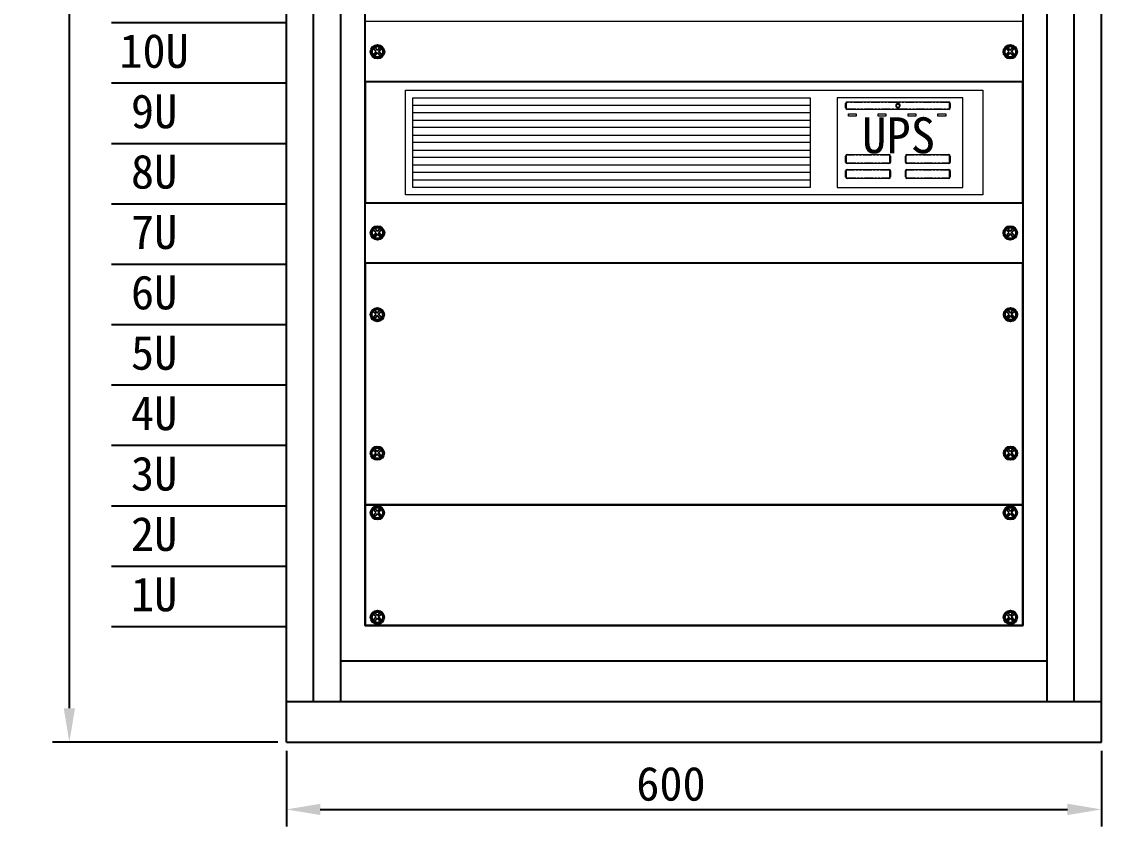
# Model space of a CAD drawing. Header units: millimetres. Extents: x 969 to 1551, y 435 to 847.
# Drawn here: x 1024.7 to 1104.2, y 435.2 to 494.5 of the extents above; entities that cross this region are included whole.
import ezdxf
from ezdxf.enums import TextEntityAlignment as Align

# ---------------------------------------------------------------- set-up
doc = ezdxf.new("R2010")
doc.units = ezdxf.units.MM
doc.linetypes.add('PHANTOM', pattern=[1.27, 0.635, -0.127, 0.127, -0.127, 0.127, -0.127])
doc.styles.get("Standard").update_dxf_attribs({"font": ''})
doc.styles.get('Standard').set_extended_font_data('SimSun')
doc.dimstyles.new('ISO-25', dxfattribs={"dimtxt": 2.5, "dimasz": 2.5, "dimexe": 1.25, "dimexo": 0.625, "dimtad": 1, "dimtxsty": 'Standard', "dimcen": 2.5, "dimadec": 0, "dimazin": 0, "dimtfac": 1, "dimtmove": 0, "dimatfit": 3, "dimfxl": 1, "dimarcsym": 0})

# ---------------------------------------------------------------- blocks, each defined once
blk = doc.blocks.new('机柜—2U补空')
at = {"color": 0}
for p, q in [((0, 8.89), (0, 0)), ((0, 8.89), (0, 8.89)), ((48.418, 8.89), (0, 8.89)), ((48.418, 8.89), (48.418, 8.89)), ((48.418, 0), (48.418, 8.89)), ((0.586, 8.052), (0.82, 8.311)), ((0.82, 8.311), (0.604, 8.549)), ((0.82, 8.311), (0.604, 8.549)), ((0.68, 7.961), (0.908, 8.213)), ((0.908, 8.41), (0.706, 8.635)), ((0.908, 8.41), (0.706, 8.635)), ((0.908, 8.41), (1.111, 8.635)), ((1.137, 7.961), (0.908, 8.213)), ((1.137, 7.961), (0.908, 8.213)), ((0.997, 8.311), (1.213, 8.549)), ((1.23, 8.052), (0.997, 8.311)), ((1.23, 8.052), (0.997, 8.311)), ((47.188, 8.052), (47.421, 8.311)), ((47.421, 8.311), (47.205, 8.549)), ((47.421, 8.311), (47.205, 8.549)), ((47.281, 7.961), (47.51, 8.213)), ((47.51, 8.41), (47.307, 8.635)), ((47.51, 8.41), (47.307, 8.635)), ((47.51, 8.41), (47.712, 8.635)), ((47.738, 7.961), (47.51, 8.213)), ((47.738, 7.961), (47.51, 8.213)), ((47.598, 8.311), (47.814, 8.549)), ((47.832, 8.052), (47.598, 8.311)), ((47.832, 8.052), (47.598, 8.311)), ((0.82, 0.622), (0.604, 0.86)), ((0.82, 0.622), (0.604, 0.86)), ((0.908, 0.72), (0.706, 0.946)), ((0.908, 0.72), (0.706, 0.946)), ((0.908, 0.72), (1.111, 0.946)), ((0.997, 0.622), (1.213, 0.86)), ((47.421, 0.622), (47.205, 0.86)), ((47.421, 0.622), (47.205, 0.86)), ((47.51, 0.72), (47.307, 0.946)), ((47.51, 0.72), (47.307, 0.946)), ((47.51, 0.72), (47.712, 0.946)), ((47.598, 0.622), (47.814, 0.86)), ((0, 0), (48.418, 0)), ((0, 0), (0, 0)), ((0.586, 0.363), (0.82, 0.622)), ((0.68, 0.272), (0.908, 0.524)), ((1.137, 0.272), (0.908, 0.524)), ((1.137, 0.272), (0.908, 0.524)), ((1.23, 0.363), (0.997, 0.622)), ((1.23, 0.363), (0.997, 0.622)), ((47.188, 0.363), (47.421, 0.622)), ((47.281, 0.272), (47.51, 0.524)), ((47.738, 0.272), (47.51, 0.524)), ((47.738, 0.272), (47.51, 0.524)), ((47.832, 0.363), (47.598, 0.622)), ((47.832, 0.363), (47.598, 0.622)), ((48.418, 0), (48.418, 0))]:
    blk.add_line(p, q, dxfattribs=at)
for centre, radius in [((0.908, 8.29), 0.5), ((47.51, 8.29), 0.5), ((0.908, 8.29), 0.4), ((47.51, 8.29), 0.4), ((0.908, 0.6), 0.5), ((0.908, 0.6), 0.4), ((47.51, 0.6), 0.5), ((47.51, 0.6), 0.4)]:
    blk.add_circle(centre, radius, dxfattribs=at)
blk = doc.blocks.new('机柜—UPS')
at = {"color": 0}
for p, q in [((0, 8.89), (0, 0)), ((48.418, 8.89), (0, 8.89)), ((48.418, 0), (48.418, 8.89)), ((0, 0), (48.418, 0))]:
    blk.add_line(p, q, dxfattribs=at)
at = {"color": 0, "linetype": 'Continuous', "lineweight": 0}
for p, q in [((2.976, 0.579), (2.976, 8.276)), ((2.976, 8.276), (45.475, 8.276)), ((45.475, 8.276), (45.475, 0.579)), ((3.526, 7.727), (32.774, 7.727)), ((3.526, 1.129), (3.526, 7.727)), ((3.526, 7.177), (32.774, 7.177)), ((32.774, 7.727), (32.774, 1.129)), ((34.766, 7.727), (34.766, 1.129)), ((44.002, 7.727), (34.766, 7.727)), ((35.381, 6.981), (35.381, 7.311)), ((35.491, 7.421), (42.968, 7.421)), ((39.208, 7.348), (39.252, 7.348)), ((39.208, 7.311), (39.208, 7.348)), ((39.208, 7.238), (39.208, 7.267)), ((39.252, 7.238), (39.208, 7.238)), ((39.252, 7.348), (39.252, 7.311)), ((39.252, 7.267), (39.252, 7.238)), ((43.078, 7.311), (43.078, 6.981)), ((44.002, 1.129), (44.002, 7.727)), ((32.774, 6.627), (3.526, 6.627)), ((42.968, 6.871), (35.491, 6.871)), ((35.579, 6.385), (35.579, 6.539)), ((35.579, 6.539), (36.151, 6.539)), ((36.151, 6.385), (35.579, 6.385)), ((36.151, 6.539), (36.151, 6.385)), ((37.778, 6.385), (37.778, 6.539)), ((37.778, 6.539), (38.35, 6.539)), ((38.35, 6.385), (37.778, 6.385)), ((38.35, 6.539), (38.35, 6.385)), ((39.978, 6.539), (40.549, 6.539)), ((39.978, 6.385), (39.978, 6.539)), ((40.549, 6.385), (39.978, 6.385)), ((40.549, 6.539), (40.549, 6.385)), ((42.177, 6.539), (42.748, 6.539)), ((42.177, 6.385), (42.177, 6.539)), ((42.748, 6.385), (42.177, 6.385)), ((42.748, 6.539), (42.748, 6.385)), ((3.526, 6.077), (32.774, 6.077)), ((32.774, 5.527), (3.526, 5.527)), ((3.526, 4.978), (32.774, 4.978)), ((32.774, 4.428), (3.526, 4.428)), ((3.526, 3.878), (32.774, 3.878)), ((32.774, 3.328), (3.526, 3.328)), ((35.381, 2.998), (35.381, 3.438)), ((35.491, 3.548), (38.57, 3.548)), ((38.68, 3.438), (38.68, 2.998)), ((39.78, 2.998), (39.78, 3.438)), ((39.89, 3.548), (42.968, 3.548)), ((43.078, 3.438), (43.078, 2.998)), ((3.526, 2.779), (32.774, 2.779)), ((38.57, 2.888), (35.491, 2.888)), ((35.491, 2.449), (38.57, 2.449)), ((42.968, 2.888), (39.89, 2.888)), ((39.89, 2.449), (42.968, 2.449)), ((32.774, 2.229), (3.526, 2.229)), ((3.526, 1.679), (32.774, 1.679)), ((35.381, 1.899), (35.381, 2.339)), ((38.57, 1.789), (35.491, 1.789)), ((38.68, 2.339), (38.68, 1.899)), ((39.78, 1.899), (39.78, 2.339)), ((42.968, 1.789), (39.89, 1.789)), ((43.078, 2.339), (43.078, 1.899)), ((32.774, 1.129), (3.526, 1.129)), ((34.766, 1.129), (44.002, 1.129)), ((45.475, 0.579), (2.976, 0.579))]:
    blk.add_line(p, q, dxfattribs=at)
at = {"color": 0, "linetype": 'PHANTOM', "lineweight": 0}
for p, q in [((35.381, 7.311), (35.425, 7.311)), ((35.425, 7.311), (35.425, 6.981)), ((35.491, 7.377), (35.491, 7.421)), ((42.968, 7.377), (35.491, 7.377)), ((42.968, 7.377), (42.968, 7.421)), ((43.034, 7.311), (43.078, 7.311)), ((43.034, 6.981), (43.034, 7.311)), ((35.381, 6.981), (35.425, 6.981)), ((35.491, 6.871), (35.491, 6.915)), ((35.491, 6.915), (42.968, 6.915)), ((42.968, 6.871), (42.968, 6.915)), ((43.034, 6.981), (43.078, 6.981)), ((35.381, 3.438), (35.425, 3.438)), ((35.425, 3.438), (35.425, 2.998)), ((35.491, 3.504), (35.491, 3.548)), ((38.57, 3.504), (35.491, 3.504)), ((38.57, 3.504), (38.57, 3.548)), ((38.636, 2.998), (38.636, 3.438)), ((38.636, 3.438), (38.68, 3.438)), ((39.78, 3.438), (39.824, 3.438)), ((39.824, 3.438), (39.824, 2.998)), ((39.89, 3.504), (39.89, 3.548)), ((42.968, 3.504), (39.89, 3.504)), ((42.968, 3.504), (42.968, 3.548)), ((43.034, 3.438), (43.078, 3.438)), ((43.034, 2.998), (43.034, 3.438)), ((35.381, 2.998), (35.425, 2.998)), ((35.491, 2.888), (35.491, 2.932)), ((35.491, 2.932), (38.57, 2.932)), ((35.491, 2.405), (35.491, 2.449)), ((38.57, 2.405), (35.491, 2.405)), ((38.57, 2.888), (38.57, 2.932)), ((38.57, 2.405), (38.57, 2.449)), ((38.636, 2.998), (38.68, 2.998)), ((39.78, 2.998), (39.824, 2.998)), ((39.89, 2.932), (42.968, 2.932)), ((39.89, 2.888), (39.89, 2.932)), ((39.89, 2.405), (39.89, 2.449)), ((42.968, 2.405), (39.89, 2.405)), ((42.968, 2.888), (42.968, 2.932)), ((42.968, 2.405), (42.968, 2.449)), ((43.034, 2.998), (43.078, 2.998)), ((35.381, 2.339), (35.425, 2.339)), ((35.381, 1.899), (35.425, 1.899)), ((35.425, 2.339), (35.425, 1.899)), ((35.491, 1.833), (38.57, 1.833)), ((35.491, 1.789), (35.491, 1.833)), ((38.57, 1.789), (38.57, 1.833)), ((38.636, 1.899), (38.636, 2.339)), ((38.636, 2.339), (38.68, 2.339)), ((38.636, 1.899), (38.68, 1.899)), ((39.78, 2.339), (39.824, 2.339)), ((39.78, 1.899), (39.824, 1.899)), ((39.824, 2.339), (39.824, 1.899)), ((39.89, 1.789), (39.89, 1.833)), ((39.89, 1.833), (42.968, 1.833)), ((42.968, 1.789), (42.968, 1.833)), ((43.034, 2.339), (43.078, 2.339)), ((43.034, 1.899), (43.034, 2.339)), ((43.034, 1.899), (43.078, 1.899))]:
    blk.add_line(p, q, dxfattribs=at)
at = {"color": 0, "linetype": 'Continuous', "lineweight": 0}
for centre, radius, start, end in [((35.491, 7.311), 0.11, 90, 180), ((39.23, 7.146), 0.167, 97.5773, 82.4227), ((39.23, 7.146), 0.123, 100.31712, 79.68288), ((42.968, 7.311), 0.11, 0, 90), ((35.491, 6.981), 0.11, 180, 270), ((42.968, 6.981), 0.11, 270, 0), ((35.491, 3.438), 0.11, 90, 180), ((38.57, 3.438), 0.11, 0, 90), ((39.89, 3.438), 0.11, 90, 180), ((42.968, 3.438), 0.11, 0, 90), ((35.491, 2.998), 0.11, 180, 270), ((35.491, 2.339), 0.11, 90, 180), ((38.57, 2.998), 0.11, 270, 360), ((38.57, 2.339), 0.11, 0, 90), ((39.89, 2.998), 0.11, 180, 270), ((39.89, 2.339), 0.11, 90, 180), ((42.968, 2.998), 0.11, 270, 0), ((42.968, 2.339), 0.11, 0, 90), ((35.491, 1.899), 0.11, 180, 270), ((38.57, 1.899), 0.11, 270, 0), ((39.89, 1.899), 0.11, 180, 270), ((42.968, 1.899), 0.11, 270, 0)]:
    blk.add_arc(centre, radius, start, end, dxfattribs=at)
at = {"color": 0, "linetype": 'PHANTOM', "lineweight": 0}
for centre, start, end in [((35.491, 7.311), 90, 180), ((42.968, 7.311), 0, 90), ((35.491, 6.981), 180, 270), ((42.968, 6.981), 270, 0), ((35.491, 3.438), 90, 180), ((38.57, 3.438), 0, 90), ((39.89, 3.438), 90, 180), ((42.968, 3.438), 0, 90), ((35.491, 2.998), 180, 270), ((35.491, 2.339), 90, 180), ((38.57, 2.998), 270, 360), ((38.57, 2.339), 0, 90), ((39.89, 2.998), 180, 270), ((39.89, 2.339), 90, 180), ((42.968, 2.998), 270, 0), ((42.968, 2.339), 0, 90), ((35.491, 1.899), 180, 270), ((38.57, 1.899), 270, 0), ((39.89, 1.899), 180, 270), ((42.968, 1.899), 270, 0)]:
    blk.add_arc(centre, 0.066, start, end, dxfattribs=at)
at = {"color": 0}
blk.add_text('UPS', height=2.6399, dxfattribs=at).set_placement((39.274, 4.967), align=Align.MIDDLE)
blk = doc.blocks.new('机柜—1U补空')
at = {"color": 0, "linetype": 'Continuous', "lineweight": 0}
for p, q in [((48.418, 4.445), (0, 4.445)), ((0, 4.445), (0, 0)), ((48.418, 0), (48.418, 4.445)), ((0, 0), (48.418, 0))]:
    blk.add_line(p, q, dxfattribs=at)
at = {"color": 0}
for p, q in [((0.827, 2.244), (0.609, 2.485)), ((0.827, 2.244), (0.609, 2.485)), ((0.916, 2.344), (0.712, 2.571)), ((0.916, 2.344), (0.712, 2.571)), ((0.916, 2.344), (1.121, 2.571)), ((1.006, 2.244), (1.224, 2.485)), ((47.412, 2.244), (47.194, 2.485)), ((47.412, 2.244), (47.194, 2.485)), ((47.501, 2.344), (47.297, 2.571)), ((47.501, 2.344), (47.297, 2.571)), ((47.501, 2.344), (47.706, 2.571)), ((47.591, 2.244), (47.809, 2.485)), ((0.592, 1.982), (0.827, 2.244)), ((0.686, 1.891), (0.916, 2.146)), ((1.147, 1.891), (0.916, 2.146)), ((1.147, 1.891), (0.916, 2.146)), ((1.241, 1.982), (1.006, 2.244)), ((1.241, 1.982), (1.006, 2.244)), ((47.176, 1.982), (47.412, 2.244)), ((47.271, 1.891), (47.501, 2.146)), ((47.732, 1.891), (47.501, 2.146)), ((47.732, 1.891), (47.501, 2.146)), ((47.826, 1.982), (47.591, 2.244)), ((47.826, 1.982), (47.591, 2.244))]:
    blk.add_line(p, q, dxfattribs=at)
for centre, radius in [((0.916, 2.222), 0.505), ((0.916, 2.222), 0.404), ((47.501, 2.222), 0.505), ((47.501, 2.222), 0.404)]:
    blk.add_circle(centre, radius, dxfattribs=at)
blk = doc.blocks.new('机柜—4U补空')
at = {"color": 0}
for p, q in [((0, 17.78), (0, 0)), ((0, 17.78), (0, 17.78)), ((48.418, 17.78), (0, 17.78)), ((48.418, 17.78), (48.418, 17.78)), ((48.418, 0), (48.418, 17.78)), ((0.904, 14.112), (0.702, 14.337)), ((0.904, 14.112), (0.702, 14.337)), ((0.904, 14.112), (1.106, 14.337)), ((0.904, 14.112), (1.106, 14.337)), ((47.514, 14.112), (47.312, 14.337)), ((47.514, 14.112), (47.312, 14.337)), ((47.514, 14.112), (47.716, 14.337)), ((0.584, 13.756), (0.816, 14.014)), ((0.584, 13.756), (0.816, 14.014)), ((0.816, 14.014), (0.601, 14.252)), ((0.816, 14.014), (0.601, 14.252)), ((0.677, 13.666), (0.904, 13.917)), ((0.677, 13.666), (0.904, 13.917)), ((1.132, 13.666), (0.904, 13.917)), ((1.132, 13.666), (0.904, 13.917)), ((0.992, 14.014), (1.207, 14.252)), ((0.992, 14.014), (1.207, 14.252)), ((1.225, 13.756), (0.992, 14.014)), ((1.225, 13.756), (0.992, 14.014)), ((47.193, 13.756), (47.426, 14.014)), ((47.426, 14.014), (47.211, 14.252)), ((47.426, 14.014), (47.211, 14.252)), ((47.286, 13.666), (47.514, 13.917)), ((47.741, 13.666), (47.514, 13.917)), ((47.741, 13.666), (47.514, 13.917)), ((47.602, 14.014), (47.817, 14.252)), ((47.834, 13.756), (47.602, 14.014)), ((47.834, 13.756), (47.602, 14.014)), ((0.816, 3.808), (0.601, 4.046)), ((0.816, 3.808), (0.601, 4.046)), ((0.904, 3.906), (0.702, 4.131)), ((0.904, 3.906), (0.702, 4.131)), ((0.904, 3.906), (1.106, 4.131)), ((0.992, 3.808), (1.207, 4.046)), ((47.426, 3.808), (47.211, 4.046)), ((47.426, 3.808), (47.211, 4.046)), ((47.514, 3.906), (47.312, 4.131)), ((47.514, 3.906), (47.312, 4.131)), ((47.514, 3.906), (47.716, 4.131)), ((47.602, 3.808), (47.817, 4.046)), ((0.584, 3.55), (0.816, 3.808)), ((0.677, 3.46), (0.904, 3.711)), ((1.132, 3.46), (0.904, 3.711)), ((1.132, 3.46), (0.904, 3.711)), ((1.225, 3.55), (0.992, 3.808)), ((1.225, 3.55), (0.992, 3.808)), ((47.193, 3.55), (47.426, 3.808)), ((47.286, 3.46), (47.514, 3.711)), ((47.741, 3.46), (47.514, 3.711)), ((47.741, 3.46), (47.514, 3.711)), ((47.834, 3.55), (47.602, 3.808)), ((47.834, 3.55), (47.602, 3.808)), ((0, 0), (48.418, 0)), ((0, 0), (0, 0)), ((48.418, 0), (48.418, 0))]:
    blk.add_line(p, q, dxfattribs=at)
for centre, radius in [((0.904, 13.993), 0.498), ((0.904, 13.993), 0.398), ((47.514, 13.993), 0.498), ((47.514, 13.993), 0.398), ((0.904, 3.787), 0.498), ((0.904, 3.787), 0.398), ((47.514, 3.787), 0.498), ((47.514, 3.787), 0.398)]:
    blk.add_circle(centre, radius, dxfattribs=at)
blk = doc.blocks.new('*U25')
at = {"color": 0}
for p, q in [((0, 0), (0, 235)), ((60, 0), (60, 235)), ((2, 3), (2, 229)), ((4, 3), (4, 229)), ((56, 3), (56, 229)), ((58, 3), (58, 229)), ((4, 6), (56, 6)), ((0, 3), (60, 3)), ((0, 0), (60, 0))]:
    blk.add_line(p, q, dxfattribs=at)
blk.add_lwpolyline([(5.791, 226.402), (54.209, 226.402), (54.209, 8.598), (5.791, 8.598)], close=True, dxfattribs=at)
blk = doc.blocks.new('*D26')
at = {"color": 0, "lineweight": -2, "transparency": 16777216}
for p, q in [((1044.209, 440.777), (1044.209, 435.206)), ((1104.209, 440.777), (1104.209, 435.206)), ((1046.709, 436.456), (1101.709, 436.456))]:
    blk.add_line(p, q, dxfattribs=at)
at = {"color": 0, "transparency": 16777216}
for points in [[(1046.709, 436.873), (1046.709, 436.04), (1044.209, 436.456)], [(1101.709, 436.873), (1101.709, 436.04), (1104.209, 436.456)]]:
    blk.add_solid(points, dxfattribs=at)
at = {"layer": 'Defpoints', "color": 0, "transparency": 16777216}
for p in [(1044.209, 441.402), (1104.209, 441.402), (1104.209, 436.456)]:
    blk.add_point(p, dxfattribs=at)
at = {"color": 0, "transparency": 16777216, "insert": (1072.52, 438.331), "char_height": 2.5, "attachment_point": 5}
blk.add_mtext('600', dxfattribs=at)
blk = doc.blocks.new('*D27')
at = {"color": 0, "lineweight": -2, "transparency": 16777216}
for p, q in [((1043.584, 676.402), (1026.983, 676.402)), ((1028.233, 443.902), (1028.233, 673.902)), ((1043.584, 441.402), (1026.983, 441.402))]:
    blk.add_line(p, q, dxfattribs=at)
at = {"color": 0, "transparency": 16777216}
for points in [[(1027.817, 673.902), (1028.65, 673.902), (1028.233, 676.402)], [(1027.817, 443.902), (1028.65, 443.902), (1028.233, 441.402)]]:
    blk.add_solid(points, dxfattribs=at)
at = {"layer": 'Defpoints', "color": 0, "transparency": 16777216}
for p in [(1028.233, 676.402), (1044.209, 676.402), (1044.209, 441.402)]:
    blk.add_point(p, dxfattribs=at)
at = {"color": 0, "transparency": 16777216, "insert": (1026.358, 558.902), "char_height": 2.5, "attachment_point": 5, "rotation": 90}
blk.add_mtext('2350', dxfattribs=at)
blk = doc.blocks.new('机柜—标尺')
at = {"color": 0}
for p, q in [((0, 44.45), (-12.882, 44.45)), ((0, 40.005), (-12.882, 40.005)), ((0, 35.56), (-12.882, 35.56)), ((0, 31.115), (-12.882, 31.115)), ((0, 26.67), (-12.882, 26.67)), ((0, 22.225), (-12.882, 22.225)), ((0, 17.78), (-12.882, 17.78)), ((0, 13.335), (-12.882, 13.335)), ((0, 8.89), (-12.882, 8.89)), ((0, 4.445), (-12.882, 4.445)), ((0, 0), (-12.882, 0))]:
    blk.add_line(p, q, dxfattribs=at)
for s, p in [('10U', (-9.739, 42.396)), ('9U', (-9.739, 37.951)), ('8U', (-9.739, 33.506)), ('7U', (-9.739, 29.061)), ('6U', (-9.739, 24.616)), ('5U', (-9.739, 20.171)), ('4U', (-9.739, 15.726)), ('3U', (-9.739, 11.281)), ('2U', (-9.739, 6.836)), ('1U', (-9.739, 2.391))]:
    blk.add_text(s, height=2.5, dxfattribs=at).set_placement(p, align=Align.MIDDLE_CENTER)

msp = doc.modelspace()

# ---------------------------------------------------------------- block references
at = {"color": 4}
msp.add_blockref('*U25', (1044.209, 441.402), dxfattribs=at)
at = {"color": 1}
msp.add_blockref('机柜—标尺', (1044.209, 449.901), dxfattribs=at)
at = {"color": 3}
for name, p in [('机柜—1U补空', (1050, 490.005)), ('机柜—UPS', (1050, 481.115)), ('机柜—1U补空', (1050, 476.67)), ('机柜—4U补空', (1050, 458.89)), ('机柜—2U补空', (1050, 450))]:
    msp.add_blockref(name, p, dxfattribs=at)

# ---------------------------------------------------------------- dimensions: what is measured, and where the dimension line sits
at = {"color": 2}
dim = msp.add_linear_dim(base=(1028.233, 676.402), p1=(1044.209, 441.402), p2=(1044.209, 676.402), angle=90, text='2350', dimstyle='ISO-25', dxfattribs=at)
dim.commit()
dim.dimension.update_dxf_attribs({"geometry": '*D27', "text_midpoint": (1028.233, 558.902), "dimtype": 160})
dim = msp.add_linear_dim(base=(1104.209, 436.456), p1=(1044.209, 441.402), p2=(1104.209, 441.402), text='600', dimstyle='ISO-25', dxfattribs=at)
dim.commit()
dim.dimension.update_dxf_attribs({"geometry": '*D26', "text_midpoint": (1072.52, 436.456), "dimtype": 160})

doc.saveas('drawing.dxf')
